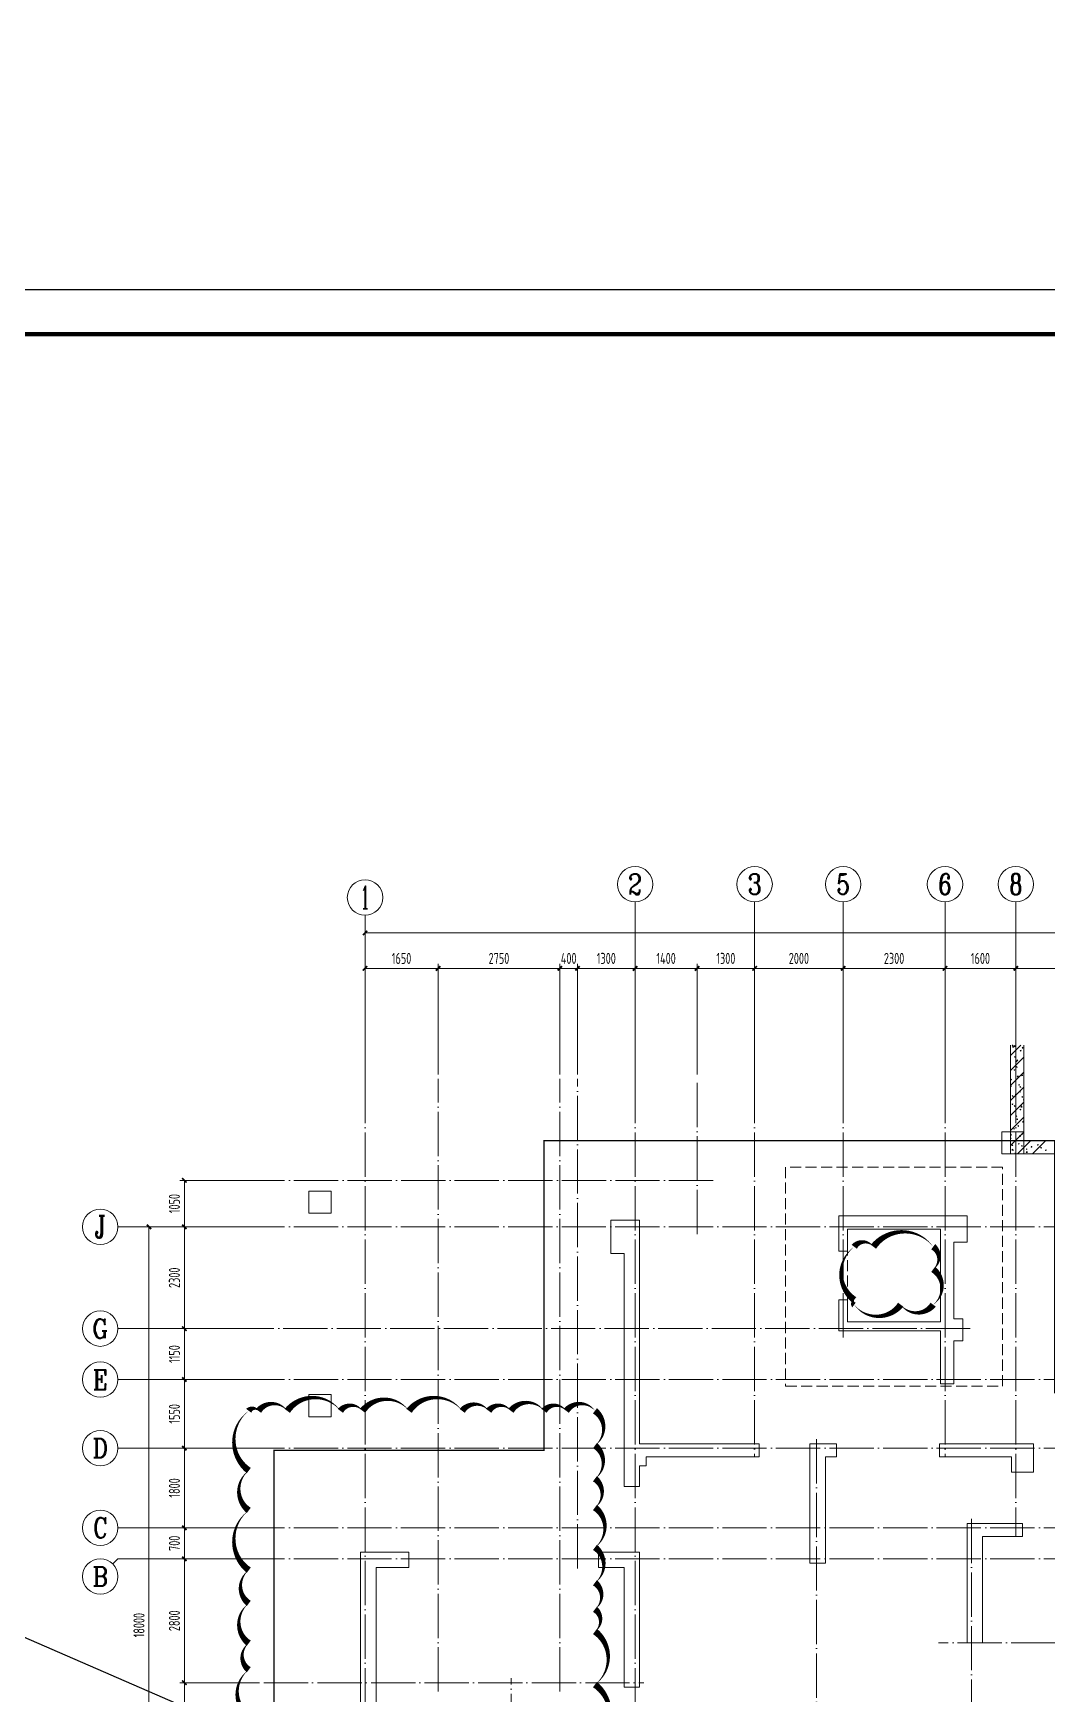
# Model space of a CAD drawing. Extents: x 5874492 to 7194610, y -939842 to -279257.
# Drawn here: x 6083548 to 6106442, y -567029 to -529511 of the extents above; entities that cross this region are included whole.
import ezdxf
from ezdxf.enums import TextEntityAlignment as Align

# ---------------------------------------------------------------- set-up
doc = ezdxf.new("R2010")
doc.units = 0
doc.header["$LTSCALE"] = 1000
doc.linetypes.add('DASH', pattern=[0.35, 0.25, -0.1])
doc.linetypes.add('DOTE', pattern=[2.42, 2, -0.2, 0.02, -0.2])
for name, color, linetype, lineweight in [('A-标注-轴号', 3, 'Continuous', 15), ('A-标注-轴号文字', 7, 'Continuous', 15), ('A-轴线-塔楼', 1, 'DOTE', 9), ('A-轴线-隔墙', 41, 'DOTE', 9), ('S-基础-BASE', 4, 'DASH', 20), ('S-基础-BASE-CON', 2, 'Continuous', 20), ('S-基础-DQ', 6, 'Continuous', 20), ('S-基础-HATCH', 251, 'Continuous', 20), ('S-墙柱-WALL', 6, 'Continuous', 20), ('S-轴网-轴号', 3, 'Continuous', 20), ('S-轴网-轴线', 1, 'DOTE', 9)]:
    doc.layers.add(name, color=color, linetype=linetype, lineweight=lineweight)
doc.layers.add('S-活动层-非打印1', color=170, linetype='Continuous', plot=False)
doc.layers.add('Y-云图图框', color=7, linetype='Continuous')
doc.styles.add('_TCH_AXIS', font='COMPLEX.shx', dxfattribs={"bigfont": 'hztxt.shx'})
doc.styles.add('_YT_Name', font='', dxfattribs={"width": 0.8})
doc.styles.add('_YT_Sign_Text', font='ros.shx', dxfattribs={"width": 0.8, "bigfont": 'hztxt.shx'})
doc.styles.add('COMPLEX', font='COMPLEX')
doc.styles.get("Standard").update_dxf_attribs({"font": 'gbenor.shx', "bigfont": 'gbcbig.shx'})
doc.styles.add('TSSD_REIN_T3', font='tssdeng.shx', dxfattribs={"width": 0.7, "bigfont": 'hztxt.shx'})
doc.styles.get('_YT_Name').set_extended_font_data('SimHei')
doc.dimstyles.new('_TCH_ARCH&&100', dxfattribs={"dimtxt": 250, "dimasz": 100, "dimexe": 100, "dimexo": 100, "dimgap": 100, "dimtad": 1, "dimdec": 0, "dimzin": 0, "dimdsep": 46, "dimtxsty": 'TSSD_REIN_T3', "dimblk": 'ARCHTICK', "dimcen": 0.09, "dimclrt": 7, "dimazin": 2, "dimtfac": 1, "dimtdec": 0, "dimtix": 1, "dimtmove": 2, "dimatfit": 3, "dimfxl": 0, "dimtolj": 1, "dimtzin": 0, "dimarcsym": 0})

# ---------------------------------------------------------------- blocks, each defined once
blk = doc.blocks.new('A$C7008057F')
at = {"layer": 'S-基础-BASE-CON', "const_width": 30}
blk.add_lwpolyline([(32310, 2050), (20370, 2050), (20370, -3650), (17065, -3650), (17065, 900), (7975, 900), (7975, 900), (7975, 100), (7975, -1680), (7975, -2330), (7975, -3650), (4680, -3650), (4680, 2050), (-6860, 2050), (-6860, -4950), (-12960, -4950), (-12960, -17400)], dxfattribs=at)
blk = doc.blocks.new('ECMCTK_A1+0.25_横_单行图名--0')
at = {"color": 4}
blk.add_lwpolyline([(0, 0), (1051, 0), (1051, 594), (0, 594)], close=True, dxfattribs=at)
at = {"const_width": 1}
blk.add_lwpolyline([(25, 10), (1041, 10), (1041, 584), (25, 584)], close=True, dxfattribs=at)
at = {"color": 80, "flags": 3}
for tag, height, p in [('YTHQINS', 3, (34.31, 585.5)), ('ECMCKEY', 3, (292.07, 288.23)), ('YTTQINS', 5.62, (1058.03, 12.81)), ('YTFRAME', 3, (804.81, 4.27)), ('YTBARCODE_T1', 3, (883.66, 5.7))]:
    blk.add_attdef(tag, text='', height=height, dxfattribs=at).set_placement(p, align=Align.MIDDLE_CENTER)
for tag, height, style, width, p in [('设计单位', 6, '_YT_Name', 0.8, (833.75, 38.6)), ('证书编号', 4, '_YT_Sign_Text', 0.8, (918.87, 43.81)), ('审查批准号', 4, '_YT_Sign_Text', 0.8, (971.06, 43.81)), ('工程号', 4, '_YT_Sign_Text', 0.5, (1014.08, 44.12)), ('建设单位', 4, '_YT_Sign_Text', 0.8, (944.96, 36.11)), ('阶段', 4, '_YT_Sign_Text', 0.8, (1014.08, 35.81)), ('项目号', 4, '_YT_Sign_Text', 0.5, (1032.08, 33.72)), ('项目名称', 4, '_YT_Sign_Text', 0.8, (944.96, 28.11)), ('专业', 4, '_YT_Sign_Text', 0.8, (1014.08, 27.31)), ('图纸编号', 4, '_YT_Sign_Text', 0.5, (1013.93, 19.36)), ('图纸名称', 4.5, '_YT_Name', 0.8, (945.39, 15.06)), ('出图比例', 4.2, '_YT_Sign_Text', 0.8, (891.82, 11.78)), ('日期', 4, '_YT_Sign_Text', 0.5, (1013.88, 12.13)), ('版本号', 4, '_YT_Sign_Text', 0.8, (1032.08, 13))]:
    blk.add_attdef(tag, text='', height=height, dxfattribs=dict(style=style, width=width)).set_placement(p, align=Align.CENTER)
at = {"style": '_YT_Sign_Text', "width": 0.8, "flags": 3}
for tag, p, height in [('[审定人]', (800.95, 27.81), 4.1), ('{审定人}', (815.87, 26.45), 6.24), ('[校对人]', (852.23, 27.82), 4.1), ('{校对人}', (868.35, 26.53), 6.24), ('[审核人]', (801.01, 19.76), 4.1), ('{审核人}', (816.98, 18.44), 6.24), ('[设计人]', (852.47, 20.21), 4.1), ('{设计人}', (868.48, 18.54), 6.24), ('[项目负责人]', (800.78, 12.01), 4.1), ('{项目负责人}', (818.28, 10.72), 6.24), ('[专业负责人]', (852.74, 11.77), 4.1), ('{专业负责人}', (868.58, 10.36), 6.24)]:
    blk.add_attdef(tag, p, '', height=height, dxfattribs=at)
at = {"color": 80, "flags": 3}
for tag, p in [('YTBZSIT', (25, 10)), ('EXT_TK_LEFT', (25, 10)), ('YTQRCODE', (761.04, 11.91))]:
    blk.add_attdef(tag, p, '', height=3, dxfattribs=at)
blk = doc.blocks.new('sfdgjhgfhgkjhk')
at = {"layer": 'S-基础-DQ'}
for points in [[(6945492, 358792), (6945492, 356336), (6963809, 356336), (6963809, 354236), (6966809, 354236), (6966809, 354586), (6971909, 354586), (6971909, 347036), (6977909, 347036), (6977909, 339686), (6931592, 339686), (6931592, 336294)], [(6931892, 336294), (6931892, 339386), (6978209, 339386), (6978209, 347336), (6972209, 347336), (6972209, 354886), (6966509, 354886), (6966509, 354536), (6964109, 354536), (6964109, 356636), (6945792, 356636), (6945792, 358792)]]:
    blk.add_lwpolyline(points, dxfattribs=at)
for points in [[(6945792, 356336), (6945792, 356836), (6945292, 356836), (6945292, 356336)], [(6930142, 354995), (6930142, 355495), (6929642, 355495), (6929642, 354995)], [(6930142, 350395), (6930142, 350895), (6929642, 350895), (6929642, 350395)]]:
    blk.add_lwpolyline(points, close=True, dxfattribs=at)
at = {"layer": 'S-基础-HATCH'}
for p, q in [((6945492, 358560), (6945725, 358792)), ((6945528, 358788), (6945541, 358792)), ((6945528, 358788), (6945543, 358778)), ((6945536, 358744), (6945550, 358761)), ((6945536, 358744), (6945554, 358743)), ((6945544, 358774), (6945550, 358792)), ((6945554, 358739), (6945551, 358758)), ((6945561, 358760), (6945585, 358784)), ((6945561, 358760), (6945588, 358756)), ((6945589, 358753), (6945585, 358781)), ((6945707, 358667), (6945728, 358675)), ((6945723, 358653), (6945729, 358672)), ((6945751, 358725), (6945765, 358743)), ((6945751, 358725), (6945769, 358724)), ((6945770, 358720), (6945766, 358739)), ((6945492, 358220), (6945792, 358520)), ((6945577, 358518), (6945592, 358536)), ((6945577, 358518), (6945595, 358517)), ((6945596, 358514), (6945593, 358532)), ((6945601, 358418), (6945624, 358442)), ((6945601, 358418), (6945628, 358414)), ((6945619, 358293), (6945633, 358310)), ((6945619, 358293), (6945637, 358291)), ((6945628, 358411), (6945625, 358439)), ((6945634, 358449), (6945655, 358457)), ((6945634, 358449), (6945649, 358439)), ((6945638, 358288), (6945634, 358307)), ((6945650, 358436), (6945656, 358454)), ((6945707, 358667), (6945722, 358657)), ((6945492, 357881), (6945792, 358181)), ((6945492, 358016), (6945509, 358022)), ((6945492, 358011), (6945503, 358004)), ((6945504, 358001), (6945510, 358019)), ((6945561, 358232), (6945582, 358240)), ((6945561, 358232), (6945576, 358222)), ((6945577, 358218), (6945583, 358236)), ((6945641, 358076), (6945664, 358100)), ((6945641, 358076), (6945667, 358072)), ((6945661, 358067), (6945675, 358084)), ((6945661, 358067), (6945679, 358066)), ((6945668, 358069), (6945665, 358097)), ((6945679, 358062), (6945676, 358081)), ((6945740, 358111), (6945761, 358119)), ((6945740, 358111), (6945755, 358101)), ((6945756, 358098), (6945762, 358116)), ((6945492, 357867), (6945502, 357878)), ((6945492, 357860), (6945505, 357859)), ((6945492, 357542), (6945792, 357842)), ((6945506, 357855), (6945502, 357874)), ((6945529, 357635), (6945543, 357652)), ((6945529, 357635), (6945547, 357633)), ((6945547, 357630), (6945544, 357649)), ((6945594, 357676), (6945615, 357684)), ((6945594, 357676), (6945609, 357666)), ((6945610, 357662), (6945616, 357681)), ((6945667, 357893), (6945688, 357901)), ((6945667, 357893), (6945682, 357883)), ((6945681, 357734), (6945704, 357758)), ((6945681, 357734), (6945707, 357730)), ((6945683, 357880), (6945689, 357898)), ((6945702, 357841), (6945717, 357859)), ((6945702, 357841), (6945720, 357840)), ((6945708, 357727), (6945705, 357756)), ((6945721, 357837), (6945717, 357855)), ((6945744, 357616), (6945758, 357633)), ((6945744, 357616), (6945762, 357614)), ((6945763, 357611), (6945759, 357630)), ((6945773, 357555), (6945792, 357562)), ((6945773, 357555), (6945788, 357545)), ((6945789, 357542), (6945792, 357552)), ((6945492, 357202), (6945792, 357502)), ((6945521, 357458), (6945542, 357466)), ((6945521, 357458), (6945536, 357448)), ((6945537, 357445), (6945543, 357463)), ((6945570, 357409), (6945585, 357426)), ((6945570, 357409), (6945588, 357407)), ((6945589, 357404), (6945585, 357423)), ((6945612, 357183), (6945626, 357201)), ((6945612, 357183), (6945630, 357182)), ((6945631, 357178), (6945627, 357197)), ((6945700, 357337), (6945721, 357346)), ((6945700, 357337), (6945715, 357327)), ((6945716, 357324), (6945722, 357342)), ((6945720, 357392), (6945744, 357417)), ((6945720, 357392), (6945747, 357388)), ((6945748, 357385), (6945744, 357414)), ((6945786, 357390), (6945792, 357398)), ((6945786, 357390), (6945792, 357390)), ((6945492, 356863), (6945792, 357163)), ((6945492, 356523), (6945792, 356823)), ((6945554, 356902), (6945575, 356910)), ((6945554, 356902), (6945569, 356892)), ((6945570, 356889), (6945576, 356907)), ((6945627, 357120), (6945648, 357128)), ((6945627, 357120), (6945642, 357110)), ((6945643, 357107), (6945649, 357125)), ((6945654, 356958), (6945668, 356975)), ((6945654, 356958), (6945672, 356956)), ((6945672, 356953), (6945669, 356972)), ((6945760, 357050), (6945783, 357075)), ((6945760, 357050), (6945787, 357046)), ((6945787, 357043), (6945784, 357072)), ((6945492, 356771), (6945503, 356782)), ((6945492, 356766), (6945494, 356768)), ((6945492, 356756), (6945506, 356754)), ((6945492, 356750), (6945498, 356749)), ((6945492, 356689), (6945502, 356693)), ((6945492, 356678), (6945496, 356675)), ((6945499, 356746), (6945495, 356765)), ((6945497, 356671), (6945503, 356690)), ((6945507, 356751), (6945504, 356780)), ((6945519, 356416), (6945543, 356440)), ((6945522, 356525), (6945536, 356542)), ((6945522, 356525), (6945540, 356524)), ((6945540, 356520), (6945537, 356539)), ((6945547, 356409), (6945544, 356438)), ((6945645, 356336), (6945945, 356636)), ((6945661, 356564), (6945682, 356572)), ((6945661, 356564), (6945675, 356554)), ((6945676, 356551), (6945682, 356569)), ((6945695, 356732), (6945710, 356749)), ((6945695, 356732), (6945713, 356730)), ((6945714, 356727), (6945710, 356746)), ((6945733, 356782), (6945755, 356790)), ((6945733, 356782), (6945748, 356772)), ((6945737, 356506), (6945751, 356524)), ((6945737, 356506), (6945755, 356505)), ((6945749, 356768), (6945755, 356786)), ((6945755, 356501), (6945752, 356520)), ((6945840, 356443), (6945861, 356451)), ((6945840, 356443), (6945854, 356433)), ((6945855, 356430), (6945861, 356448)), ((6945952, 356488), (6945966, 356505)), ((6945952, 356488), (6945970, 356486)), ((6945971, 356483), (6945967, 356501)), ((6945984, 356336), (6946284, 356636)), ((6946092, 356540), (6946113, 356548)), ((6946092, 356540), (6946107, 356530)), ((6946107, 356527), (6946113, 356545)), ((6946167, 356469), (6946182, 356486)), ((6946167, 356469), (6946185, 356467)), ((6946186, 356464), (6946182, 356483)), ((6946271, 356419), (6946292, 356427)), ((6946271, 356419), (6946286, 356409)), ((6946286, 356406), (6946292, 356424)), ((6945519, 356416), (6945546, 356412)), ((6945588, 356347), (6945609, 356355)), ((6945588, 356347), (6945602, 356336)), ((6945604, 356336), (6945609, 356351)), ((6945840, 356366), (6945863, 356391)), ((6945840, 356366), (6945866, 356362)), ((6945867, 356359), (6945864, 356388)), ((6946178, 356336), (6946183, 356341)), ((6946184, 356336), (6946184, 356338))]:
    blk.add_line(p, q, dxfattribs=at)
blk = doc.blocks.new('_ArchTick')
at = {"color": 0, "linetype": 'ByBlock', "const_width": 0.4}
blk.add_lwpolyline([(-0.5, -0.5), (0.5, 0.5)], dxfattribs=at)
blk = doc.blocks.new('*D2400')
at = {"layer": 'A-标注-轴号', "color": 0, "lineweight": -2, "transparency": 16777216}
for p, q in [((-2384, 4800), (-4181, 4800)), ((-4081, 0), (-4081, 4800)), ((-2384, 0), (-4181, 0))]:
    blk.add_line(p, q, dxfattribs=at)
at = {"layer": 'Defpoints', "color": 0, "transparency": 16777216}
for p in [(-4081, 4800), (-2284, 4800), (-2284, 0)]:
    blk.add_point(p, dxfattribs=at)
at = {"layer": 'A-标注-轴号', "color": 0, "lineweight": -2, "transparency": 16777216, "xscale": 100, "yscale": 100, "zscale": 100}
for p, rotation in [((-4081, 4800), 90), ((-4081, 0), 270)]:
    blk.add_blockref('_ArchTick', p, dxfattribs=dict(at, rotation=rotation))
at = {"layer": 'A-标注-轴号', "color": 7, "transparency": 16777216, "insert": (-4306, 2400), "char_height": 250, "attachment_point": 5, "rotation": 90, "style": 'TSSD_REIN_T3'}
blk.add_mtext('\\A1;4800', dxfattribs=at)
blk = doc.blocks.new('*D2401')
at = {"layer": 'A-标注-轴号', "color": 0, "lineweight": -2, "transparency": 16777216}
for p, q in [((-2384, 7600), (-4181, 7600)), ((-4081, 4800), (-4081, 7600)), ((-2384, 4800), (-4181, 4800))]:
    blk.add_line(p, q, dxfattribs=at)
at = {"layer": 'Defpoints', "color": 0, "transparency": 16777216}
for p in [(-4081, 7600), (-2284, 7600), (-2284, 4800)]:
    blk.add_point(p, dxfattribs=at)
at = {"layer": 'A-标注-轴号', "color": 0, "lineweight": -2, "transparency": 16777216, "xscale": 100, "yscale": 100, "zscale": 100}
for p, rotation in [((-4081, 7600), 90), ((-4081, 4800), 270)]:
    blk.add_blockref('_ArchTick', p, dxfattribs=dict(at, rotation=rotation))
at = {"layer": 'A-标注-轴号', "color": 7, "transparency": 16777216, "insert": (-4306, 6200), "char_height": 250, "attachment_point": 5, "rotation": 90, "style": 'TSSD_REIN_T3'}
blk.add_mtext('\\A1;2800', dxfattribs=at)
blk = doc.blocks.new('*D2402')
at = {"layer": 'A-标注-轴号', "color": 0, "lineweight": -2, "transparency": 16777216}
for p, q in [((-2384, 8300), (-4181, 8300)), ((-4081, 7600), (-4081, 8300)), ((-2384, 7600), (-4181, 7600))]:
    blk.add_line(p, q, dxfattribs=at)
at = {"layer": 'Defpoints', "color": 0, "transparency": 16777216}
for p in [(-4081, 8300), (-2284, 8300), (-2284, 7600)]:
    blk.add_point(p, dxfattribs=at)
at = {"layer": 'A-标注-轴号', "color": 0, "lineweight": -2, "transparency": 16777216, "xscale": 100, "yscale": 100, "zscale": 100}
for p, rotation in [((-4081, 8300), 90), ((-4081, 7600), 270)]:
    blk.add_blockref('_ArchTick', p, dxfattribs=dict(at, rotation=rotation))
at = {"layer": 'A-标注-轴号', "color": 7, "transparency": 16777216, "insert": (-4306, 7950), "char_height": 250, "attachment_point": 5, "rotation": 90, "style": 'TSSD_REIN_T3'}
blk.add_mtext('\\A1;700', dxfattribs=at)
blk = doc.blocks.new('*D2403')
at = {"layer": 'A-标注-轴号', "color": 0, "lineweight": -2, "transparency": 16777216}
for p, q in [((-2384, 10100), (-4181, 10100)), ((-4081, 8300), (-4081, 10100)), ((-2384, 8300), (-4181, 8300))]:
    blk.add_line(p, q, dxfattribs=at)
at = {"layer": 'Defpoints', "color": 0, "transparency": 16777216}
for p in [(-4081, 10100), (-2284, 10100), (-2284, 8300)]:
    blk.add_point(p, dxfattribs=at)
at = {"layer": 'A-标注-轴号', "color": 0, "lineweight": -2, "transparency": 16777216, "xscale": 100, "yscale": 100, "zscale": 100}
for p, rotation in [((-4081, 10100), 90), ((-4081, 8300), 270)]:
    blk.add_blockref('_ArchTick', p, dxfattribs=dict(at, rotation=rotation))
at = {"layer": 'A-标注-轴号', "color": 7, "transparency": 16777216, "insert": (-4306, 9200), "char_height": 250, "attachment_point": 5, "rotation": 90, "style": 'TSSD_REIN_T3'}
blk.add_mtext('\\A1;1800', dxfattribs=at)
blk = doc.blocks.new('*D2404')
at = {"layer": 'A-标注-轴号', "color": 0, "lineweight": -2, "transparency": 16777216}
for p, q in [((-2384, 11650), (-4181, 11650)), ((-4081, 10100), (-4081, 11650)), ((-2384, 10100), (-4181, 10100))]:
    blk.add_line(p, q, dxfattribs=at)
at = {"layer": 'Defpoints', "color": 0, "transparency": 16777216}
for p in [(-4081, 11650), (-2284, 11650), (-2284, 10100)]:
    blk.add_point(p, dxfattribs=at)
at = {"layer": 'A-标注-轴号', "color": 0, "lineweight": -2, "transparency": 16777216, "xscale": 100, "yscale": 100, "zscale": 100}
for p, rotation in [((-4081, 11650), 90), ((-4081, 10100), 270)]:
    blk.add_blockref('_ArchTick', p, dxfattribs=dict(at, rotation=rotation))
at = {"layer": 'A-标注-轴号', "color": 7, "transparency": 16777216, "insert": (-4306, 10875), "char_height": 250, "attachment_point": 5, "rotation": 90, "style": 'TSSD_REIN_T3'}
blk.add_mtext('\\A1;1550', dxfattribs=at)
blk = doc.blocks.new('*D2405')
at = {"layer": 'A-标注-轴号', "color": 0, "lineweight": -2, "transparency": 16777216}
for p, q in [((-2384, 12800), (-4181, 12800)), ((-4081, 11650), (-4081, 12800)), ((-2384, 11650), (-4181, 11650))]:
    blk.add_line(p, q, dxfattribs=at)
at = {"layer": 'Defpoints', "color": 0, "transparency": 16777216}
for p in [(-4081, 12800), (-2284, 12800), (-2284, 11650)]:
    blk.add_point(p, dxfattribs=at)
at = {"layer": 'A-标注-轴号', "color": 0, "lineweight": -2, "transparency": 16777216, "xscale": 100, "yscale": 100, "zscale": 100}
for p, rotation in [((-4081, 12800), 90), ((-4081, 11650), 270)]:
    blk.add_blockref('_ArchTick', p, dxfattribs=dict(at, rotation=rotation))
at = {"layer": 'A-标注-轴号', "color": 7, "transparency": 16777216, "insert": (-4306, 12225), "char_height": 250, "attachment_point": 5, "rotation": 90, "style": 'TSSD_REIN_T3'}
blk.add_mtext('\\A1;1150', dxfattribs=at)
blk = doc.blocks.new('*D2406')
at = {"layer": 'A-标注-轴号', "color": 0, "lineweight": -2, "transparency": 16777216}
for p, q in [((-2384, 15100), (-4181, 15100)), ((-4081, 12800), (-4081, 15100)), ((-2384, 12800), (-4181, 12800))]:
    blk.add_line(p, q, dxfattribs=at)
at = {"layer": 'Defpoints', "color": 0, "transparency": 16777216}
for p in [(-4081, 15100), (-2284, 15100), (-2284, 12800)]:
    blk.add_point(p, dxfattribs=at)
at = {"layer": 'A-标注-轴号', "color": 0, "lineweight": -2, "transparency": 16777216, "xscale": 100, "yscale": 100, "zscale": 100}
for p, rotation in [((-4081, 15100), 90), ((-4081, 12800), 270)]:
    blk.add_blockref('_ArchTick', p, dxfattribs=dict(at, rotation=rotation))
at = {"layer": 'A-标注-轴号', "color": 7, "transparency": 16777216, "insert": (-4306, 13950), "char_height": 250, "attachment_point": 5, "rotation": 90, "style": 'TSSD_REIN_T3'}
blk.add_mtext('\\A1;2300', dxfattribs=at)
blk = doc.blocks.new('*D2407')
at = {"layer": 'A-标注-轴号', "color": 0, "lineweight": -2, "transparency": 16777216}
for p, q in [((-2384, 16150), (-4181, 16150)), ((-4081, 15100), (-4081, 16150)), ((-2384, 15100), (-4181, 15100))]:
    blk.add_line(p, q, dxfattribs=at)
at = {"layer": 'Defpoints', "color": 0, "transparency": 16777216}
for p in [(-4081, 16150), (-2284, 16150), (-2284, 15100)]:
    blk.add_point(p, dxfattribs=at)
at = {"layer": 'A-标注-轴号', "color": 0, "lineweight": -2, "transparency": 16777216, "xscale": 100, "yscale": 100, "zscale": 100}
for p, rotation in [((-4081, 16150), 90), ((-4081, 15100), 270)]:
    blk.add_blockref('_ArchTick', p, dxfattribs=dict(at, rotation=rotation))
at = {"layer": 'A-标注-轴号', "color": 7, "transparency": 16777216, "insert": (-4306, 15625), "char_height": 250, "attachment_point": 5, "rotation": 90, "style": 'TSSD_REIN_T3'}
blk.add_mtext('\\A1;1050', dxfattribs=at)
blk = doc.blocks.new('_AXISO')
blk.add_circle((0, 0), 0.5)
at = {"layer": 'S-轴网-轴号', "style": 'COMPLEX', "width": 1.041667}
blk.add_attdef('A', text='', height=0.56, dxfattribs=at).set_placement((-0.25, -0.28), (0.25, -0.28), align=Align.FIT)
blk = doc.blocks.new('*D2415')
at = {"layer": 'A-标注-轴号', "color": 0, "lineweight": -2, "transparency": 16777216}
for p, q in [((0, 18540), (0, 21840)), ((47200, 18540), (47200, 21840)), ((0, 21740), (47200, 21740))]:
    blk.add_line(p, q, dxfattribs=at)
at = {"layer": 'Defpoints', "color": 0, "transparency": 16777216}
for p in [(47200, 21740), (0, 18440), (47200, 18440)]:
    blk.add_point(p, dxfattribs=at)
at = {"layer": 'A-标注-轴号', "color": 0, "lineweight": -2, "transparency": 16777216, "xscale": 100, "yscale": 100, "zscale": 100, "rotation": 180}
blk.add_blockref('_ArchTick', (0, 21740), dxfattribs=at)
at = {"layer": 'A-标注-轴号', "color": 0, "lineweight": -2, "transparency": 16777216, "xscale": 100, "yscale": 100, "zscale": 100}
blk.add_blockref('_ArchTick', (47200, 21740), dxfattribs=at)
at = {"layer": 'A-标注-轴号', "color": 7, "transparency": 16777216, "insert": (23600, 21965), "char_height": 250, "attachment_point": 5, "style": 'TSSD_REIN_T3'}
blk.add_mtext('\\A1;47200', dxfattribs=at)
blk = doc.blocks.new('*D2432')
at = {"layer": 'A-标注-轴号', "color": 0, "lineweight": -2, "transparency": 16777216}
for p, q in [((-2384, 15100), (-4981, 15100)), ((-4881, -2900), (-4881, 15100)), ((-2384, -2900), (-4981, -2900))]:
    blk.add_line(p, q, dxfattribs=at)
at = {"layer": 'Defpoints', "color": 0, "transparency": 16777216}
for p in [(-4881, 15100), (-2284, 15100), (-2284, -2900)]:
    blk.add_point(p, dxfattribs=at)
at = {"layer": 'A-标注-轴号', "color": 0, "lineweight": -2, "transparency": 16777216, "xscale": 100, "yscale": 100, "zscale": 100}
for p, rotation in [((-4881, 15100), 90), ((-4881, -2900), 270)]:
    blk.add_blockref('_ArchTick', p, dxfattribs=dict(at, rotation=rotation))
at = {"layer": 'A-标注-轴号', "color": 7, "transparency": 16777216, "insert": (-5106, 6100), "char_height": 250, "attachment_point": 5, "rotation": 90, "style": 'TSSD_REIN_T3'}
blk.add_mtext('\\A1;18000', dxfattribs=at)
blk = doc.blocks.new('*D2433')
at = {"layer": 'A-标注-轴号', "color": 0, "lineweight": -2, "transparency": 16777216}
for p, q in [((0, 18540), (0, 21040)), ((1650, 18540), (1650, 21040)), ((0, 20940), (1650, 20940))]:
    blk.add_line(p, q, dxfattribs=at)
at = {"layer": 'Defpoints', "color": 0, "transparency": 16777216}
for p in [(1650, 20940), (0, 18440), (1650, 18440)]:
    blk.add_point(p, dxfattribs=at)
at = {"layer": 'A-标注-轴号', "color": 0, "lineweight": -2, "transparency": 16777216, "xscale": 100, "yscale": 100, "zscale": 100, "rotation": 180}
blk.add_blockref('_ArchTick', (0, 20940), dxfattribs=at)
at = {"layer": 'A-标注-轴号', "color": 0, "lineweight": -2, "transparency": 16777216, "xscale": 100, "yscale": 100, "zscale": 100}
blk.add_blockref('_ArchTick', (1650, 20940), dxfattribs=at)
at = {"layer": 'A-标注-轴号', "color": 7, "transparency": 16777216, "insert": (825, 21165), "char_height": 250, "attachment_point": 5, "style": 'TSSD_REIN_T3'}
blk.add_mtext('\\A1;1650', dxfattribs=at)
blk = doc.blocks.new('*D2434')
at = {"layer": 'A-标注-轴号', "color": 0, "lineweight": -2, "transparency": 16777216}
for p, q in [((1650, 18540), (1650, 21040)), ((4400, 18540), (4400, 21040)), ((1650, 20940), (4400, 20940))]:
    blk.add_line(p, q, dxfattribs=at)
at = {"layer": 'Defpoints', "color": 0, "transparency": 16777216}
for p in [(4400, 20940), (1650, 18440), (4400, 18440)]:
    blk.add_point(p, dxfattribs=at)
at = {"layer": 'A-标注-轴号', "color": 0, "lineweight": -2, "transparency": 16777216, "xscale": 100, "yscale": 100, "zscale": 100, "rotation": 180}
blk.add_blockref('_ArchTick', (1650, 20940), dxfattribs=at)
at = {"layer": 'A-标注-轴号', "color": 0, "lineweight": -2, "transparency": 16777216, "xscale": 100, "yscale": 100, "zscale": 100}
blk.add_blockref('_ArchTick', (4400, 20940), dxfattribs=at)
at = {"layer": 'A-标注-轴号', "color": 7, "transparency": 16777216, "insert": (3025, 21165), "char_height": 250, "attachment_point": 5, "style": 'TSSD_REIN_T3'}
blk.add_mtext('\\A1;2750', dxfattribs=at)
blk = doc.blocks.new('*D2435')
at = {"layer": 'A-标注-轴号', "color": 0, "lineweight": -2, "transparency": 16777216}
for p, q in [((4400, 18540), (4400, 21040)), ((4800, 18540), (4800, 21040)), ((4400, 20940), (4300, 20940)), ((4400, 20940), (4800, 20940)), ((4800, 20940), (4900, 20940))]:
    blk.add_line(p, q, dxfattribs=at)
at = {"layer": 'Defpoints', "color": 0, "transparency": 16777216}
for p in [(4800, 20940), (4400, 18440), (4800, 18440)]:
    blk.add_point(p, dxfattribs=at)
at = {"layer": 'A-标注-轴号', "color": 0, "lineweight": -2, "transparency": 16777216, "xscale": 100, "yscale": 100, "zscale": 100}
blk.add_blockref('_ArchTick', (4400, 20940), dxfattribs=at)
at = {"layer": 'A-标注-轴号', "color": 0, "lineweight": -2, "transparency": 16777216, "xscale": 100, "yscale": 100, "zscale": 100, "rotation": 180}
blk.add_blockref('_ArchTick', (4800, 20940), dxfattribs=at)
at = {"layer": 'A-标注-轴号', "color": 7, "transparency": 16777216, "insert": (4600, 21165), "char_height": 250, "attachment_point": 5, "style": 'TSSD_REIN_T3'}
blk.add_mtext('\\A1;400', dxfattribs=at)
blk = doc.blocks.new('*D2436')
at = {"layer": 'A-标注-轴号', "color": 0, "lineweight": -2, "transparency": 16777216}
for p, q in [((4800, 18540), (4800, 21040)), ((6100, 18540), (6100, 21040)), ((4800, 20940), (6100, 20940))]:
    blk.add_line(p, q, dxfattribs=at)
at = {"layer": 'Defpoints', "color": 0, "transparency": 16777216}
for p in [(6100, 20940), (4800, 18440), (6100, 18440)]:
    blk.add_point(p, dxfattribs=at)
at = {"layer": 'A-标注-轴号', "color": 0, "lineweight": -2, "transparency": 16777216, "xscale": 100, "yscale": 100, "zscale": 100, "rotation": 180}
blk.add_blockref('_ArchTick', (4800, 20940), dxfattribs=at)
at = {"layer": 'A-标注-轴号', "color": 0, "lineweight": -2, "transparency": 16777216, "xscale": 100, "yscale": 100, "zscale": 100}
blk.add_blockref('_ArchTick', (6100, 20940), dxfattribs=at)
at = {"layer": 'A-标注-轴号', "color": 7, "transparency": 16777216, "insert": (5450, 21165), "char_height": 250, "attachment_point": 5, "style": 'TSSD_REIN_T3'}
blk.add_mtext('\\A1;1300', dxfattribs=at)
blk = doc.blocks.new('*D2437')
at = {"layer": 'A-标注-轴号', "color": 0, "lineweight": -2, "transparency": 16777216}
for p, q in [((6100, 18540), (6100, 21040)), ((7500, 18540), (7500, 21040)), ((6100, 20940), (7500, 20940))]:
    blk.add_line(p, q, dxfattribs=at)
at = {"layer": 'Defpoints', "color": 0, "transparency": 16777216}
for p in [(7500, 20940), (6100, 18440), (7500, 18440)]:
    blk.add_point(p, dxfattribs=at)
at = {"layer": 'A-标注-轴号', "color": 0, "lineweight": -2, "transparency": 16777216, "xscale": 100, "yscale": 100, "zscale": 100, "rotation": 180}
blk.add_blockref('_ArchTick', (6100, 20940), dxfattribs=at)
at = {"layer": 'A-标注-轴号', "color": 0, "lineweight": -2, "transparency": 16777216, "xscale": 100, "yscale": 100, "zscale": 100}
blk.add_blockref('_ArchTick', (7500, 20940), dxfattribs=at)
at = {"layer": 'A-标注-轴号', "color": 7, "transparency": 16777216, "insert": (6800, 21165), "char_height": 250, "attachment_point": 5, "style": 'TSSD_REIN_T3'}
blk.add_mtext('\\A1;1400', dxfattribs=at)
blk = doc.blocks.new('*D2438')
at = {"layer": 'A-标注-轴号', "color": 0, "lineweight": -2, "transparency": 16777216}
for p, q in [((7500, 18540), (7500, 21040)), ((8800, 18540), (8800, 21040)), ((7500, 20940), (8800, 20940))]:
    blk.add_line(p, q, dxfattribs=at)
at = {"layer": 'Defpoints', "color": 0, "transparency": 16777216}
for p in [(8800, 20940), (7500, 18440), (8800, 18440)]:
    blk.add_point(p, dxfattribs=at)
at = {"layer": 'A-标注-轴号', "color": 0, "lineweight": -2, "transparency": 16777216, "xscale": 100, "yscale": 100, "zscale": 100, "rotation": 180}
blk.add_blockref('_ArchTick', (7500, 20940), dxfattribs=at)
at = {"layer": 'A-标注-轴号', "color": 0, "lineweight": -2, "transparency": 16777216, "xscale": 100, "yscale": 100, "zscale": 100}
blk.add_blockref('_ArchTick', (8800, 20940), dxfattribs=at)
at = {"layer": 'A-标注-轴号', "color": 7, "transparency": 16777216, "insert": (8150, 21165), "char_height": 250, "attachment_point": 5, "style": 'TSSD_REIN_T3'}
blk.add_mtext('\\A1;1300', dxfattribs=at)
blk = doc.blocks.new('*D2439')
at = {"layer": 'A-标注-轴号', "color": 0, "lineweight": -2, "transparency": 16777216}
for p, q in [((8800, 18540), (8800, 21040)), ((10800, 18540), (10800, 21040)), ((8800, 20940), (10800, 20940))]:
    blk.add_line(p, q, dxfattribs=at)
at = {"layer": 'Defpoints', "color": 0, "transparency": 16777216}
for p in [(10800, 20940), (8800, 18440), (10800, 18440)]:
    blk.add_point(p, dxfattribs=at)
at = {"layer": 'A-标注-轴号', "color": 0, "lineweight": -2, "transparency": 16777216, "xscale": 100, "yscale": 100, "zscale": 100, "rotation": 180}
blk.add_blockref('_ArchTick', (8800, 20940), dxfattribs=at)
at = {"layer": 'A-标注-轴号', "color": 0, "lineweight": -2, "transparency": 16777216, "xscale": 100, "yscale": 100, "zscale": 100}
blk.add_blockref('_ArchTick', (10800, 20940), dxfattribs=at)
at = {"layer": 'A-标注-轴号', "color": 7, "transparency": 16777216, "insert": (9800, 21165), "char_height": 250, "attachment_point": 5, "style": 'TSSD_REIN_T3'}
blk.add_mtext('\\A1;2000', dxfattribs=at)
blk = doc.blocks.new('*D2440')
at = {"layer": 'A-标注-轴号', "color": 0, "lineweight": -2, "transparency": 16777216}
for p, q in [((10800, 18540), (10800, 21040)), ((13100, 18540), (13100, 21040)), ((10800, 20940), (13100, 20940))]:
    blk.add_line(p, q, dxfattribs=at)
at = {"layer": 'Defpoints', "color": 0, "transparency": 16777216}
for p in [(13100, 20940), (10800, 18440), (13100, 18440)]:
    blk.add_point(p, dxfattribs=at)
at = {"layer": 'A-标注-轴号', "color": 0, "lineweight": -2, "transparency": 16777216, "xscale": 100, "yscale": 100, "zscale": 100, "rotation": 180}
blk.add_blockref('_ArchTick', (10800, 20940), dxfattribs=at)
at = {"layer": 'A-标注-轴号', "color": 0, "lineweight": -2, "transparency": 16777216, "xscale": 100, "yscale": 100, "zscale": 100}
blk.add_blockref('_ArchTick', (13100, 20940), dxfattribs=at)
at = {"layer": 'A-标注-轴号', "color": 7, "transparency": 16777216, "insert": (11950, 21165), "char_height": 250, "attachment_point": 5, "style": 'TSSD_REIN_T3'}
blk.add_mtext('\\A1;2300', dxfattribs=at)
blk = doc.blocks.new('*D2441')
at = {"layer": 'A-标注-轴号', "color": 0, "lineweight": -2, "transparency": 16777216}
for p, q in [((13100, 18540), (13100, 21040)), ((14700, 18540), (14700, 21040)), ((13100, 20940), (14700, 20940))]:
    blk.add_line(p, q, dxfattribs=at)
at = {"layer": 'Defpoints', "color": 0, "transparency": 16777216}
for p in [(14700, 20940), (13100, 18440), (14700, 18440)]:
    blk.add_point(p, dxfattribs=at)
at = {"layer": 'A-标注-轴号', "color": 0, "lineweight": -2, "transparency": 16777216, "xscale": 100, "yscale": 100, "zscale": 100, "rotation": 180}
blk.add_blockref('_ArchTick', (13100, 20940), dxfattribs=at)
at = {"layer": 'A-标注-轴号', "color": 0, "lineweight": -2, "transparency": 16777216, "xscale": 100, "yscale": 100, "zscale": 100}
blk.add_blockref('_ArchTick', (14700, 20940), dxfattribs=at)
at = {"layer": 'A-标注-轴号', "color": 7, "transparency": 16777216, "insert": (13900, 21165), "char_height": 250, "attachment_point": 5, "style": 'TSSD_REIN_T3'}
blk.add_mtext('\\A1;1600', dxfattribs=at)
blk = doc.blocks.new('*D2442')
at = {"layer": 'A-标注-轴号', "color": 0, "lineweight": -2, "transparency": 16777216}
for p, q in [((14700, 18540), (14700, 21040)), ((16900, 18540), (16900, 21040)), ((14700, 20940), (16900, 20940))]:
    blk.add_line(p, q, dxfattribs=at)
at = {"layer": 'Defpoints', "color": 0, "transparency": 16777216}
for p in [(16900, 20940), (14700, 18440), (16900, 18440)]:
    blk.add_point(p, dxfattribs=at)
at = {"layer": 'A-标注-轴号', "color": 0, "lineweight": -2, "transparency": 16777216, "xscale": 100, "yscale": 100, "zscale": 100, "rotation": 180}
blk.add_blockref('_ArchTick', (14700, 20940), dxfattribs=at)
at = {"layer": 'A-标注-轴号', "color": 0, "lineweight": -2, "transparency": 16777216, "xscale": 100, "yscale": 100, "zscale": 100}
blk.add_blockref('_ArchTick', (16900, 20940), dxfattribs=at)
at = {"layer": 'A-标注-轴号', "color": 7, "transparency": 16777216, "insert": (15800, 21165), "char_height": 250, "attachment_point": 5, "style": 'TSSD_REIN_T3'}
blk.add_mtext('\\A1;2200', dxfattribs=at)
blk = doc.blocks.new('A$C3FF375C5')
at = {"layer": 'A-标注-轴号'}
for p, q in [((0, 18140.3), (0, 22140.3)), ((6100, 18440.3), (6100, 22440.3)), ((8800, 18440.3), (8800, 22440.3)), ((10800, 18440.3), (10800, 22440.3)), ((13100, 18440.3), (13100, 22440.3)), ((14700, 18440.3), (14700, 22440.3)), ((-2283.6, 15100), (-5580.6, 15100)), ((-2283.6, 12800), (-5580.6, 12800)), ((-2283.6, 11650), (-5580.6, 11650)), ((-2283.6, 10100), (-5580.6, 10100)), ((-2283.6, 8300), (-5580.6, 8300)), ((-5697.8, 7482.8), (-5580.6, 7600)), ((-2283.6, 7600), (-5580.6, 7600))]:
    blk.add_line(p, q, dxfattribs=at)
at = {"layer": 'A-轴线-塔楼', "linetype": 'DOTE', "ltscale": 0.5}
for p, q in [((0, 18440.3), (0, -8548.9)), ((6100, 18440.3), (6100, -8548.9)), ((8800, 18440.3), (8800, 9900)), ((10800, 18440.3), (10800, 12550)), ((13100, 18440.3), (13100, 9900)), ((14700, 18440.3), (14700, 8100)), ((59891.4, 15100), (-2283.6, 15100)), ((13670.4, 12800), (-2283.6, 12800)), ((59891.4, 11650), (-2283.6, 11650)), ((10200, 10300), (10200, -8548.9)), ((59891.4, 10100), (-2283.6, 10100)), ((59891.4, 8300), (-2283.6, 8300)), ((13700, 8500), (13700, -8548.9)), ((59891.4, 7600), (-2283.6, 7600)), ((33741.8, 5700), (12955.9, 5700))]:
    blk.add_line(p, q, dxfattribs=at)
at = {"layer": 'A-轴线-隔墙', "ltscale": 0.5}
for p, q in [((1650, 4600), (1650, 18440.3)), ((4400.1, 4600), (4400.1, 18440.3)), ((4800.1, 7380), (4800.1, 18440.3)), ((7500, 14935.4), (7500, 18440.3)), ((7864.3, 16150), (-2583.6, 16150)), ((33741.8, 5700), (12955.9, 5700)), ((3300, -8548.9), (3300, 4900)), ((-2283.6, 4800), (6300, 4800))]:
    blk.add_line(p, q, dxfattribs=at)
at = {"layer": 'A-标注-轴号'}
ref = blk.add_blockref('_AXISO', (0, 22540.3), dxfattribs=dict(at, xscale=800, yscale=800, zscale=800))
ref.add_attrib('A', '1', dxfattribs={"layer": 'A-标注-轴号文字', "ltscale": 0.2, "height": 514.7, "style": '_TCH_AXIS'}).set_placement((-110.3, 22282.9), (110.3, 22282.9), align=Align.FIT)
ref = blk.add_blockref('_AXISO', (6100, 22840.3), dxfattribs=dict(at, xscale=800, yscale=800, zscale=800))
ref.add_attrib('A', '2', dxfattribs={"layer": 'A-标注-轴号文字', "ltscale": 0.2, "height": 465.9, "style": '_TCH_AXIS'}).set_placement((5944.7, 22607.3), (6255.3, 22607.3), align=Align.FIT)
ref = blk.add_blockref('_AXISO', (8800, 22840.3), dxfattribs=dict(at, xscale=800, yscale=800, zscale=800))
ref.add_attrib('A', '3', dxfattribs={"layer": 'A-标注-轴号文字', "ltscale": 0.2, "height": 465.9, "style": '_TCH_AXIS'}).set_placement((8644.7, 22607.3), (8955.3, 22607.3), align=Align.FIT)
ref = blk.add_blockref('_AXISO', (10800, 22840.3), dxfattribs=dict(at, xscale=800, yscale=800, zscale=800))
ref.add_attrib('A', '5', dxfattribs={"layer": 'A-标注-轴号文字', "ltscale": 0.2, "height": 465.9, "style": '_TCH_AXIS'}).set_placement((10644.7, 22607.3), (10955.3, 22607.3), align=Align.FIT)
ref = blk.add_blockref('_AXISO', (13100, 22840.3), dxfattribs=dict(at, xscale=800, yscale=800, zscale=800))
ref.add_attrib('A', '6', dxfattribs={"layer": 'A-标注-轴号文字', "ltscale": 0.2, "height": 465.9, "style": '_TCH_AXIS'}).set_placement((12944.7, 22607.3), (13255.3, 22607.3), align=Align.FIT)
ref = blk.add_blockref('_AXISO', (14700, 22840.3), dxfattribs=dict(at, xscale=800, yscale=800, zscale=800))
ref.add_attrib('A', '8', dxfattribs={"layer": 'A-标注-轴号文字', "ltscale": 0.2, "height": 465.9, "style": '_TCH_AXIS'}).set_placement((14544.7, 22607.3), (14855.3, 22607.3), align=Align.FIT)
ref = blk.add_blockref('_AXISO', (-5980.6, 15100), dxfattribs=dict(at, xscale=800, yscale=800, zscale=800))
ref.add_attrib('A', 'J', dxfattribs={"layer": 'A-标注-轴号文字', "ltscale": 0.2, "height": 496.1, "style": '_TCH_AXIS'}).set_placement((-6110.6, 14852), (-5850.7, 14852), align=Align.FIT)
ref = blk.add_blockref('_AXISO', (-5980.6, 12800), dxfattribs=dict(at, xscale=800, yscale=800, zscale=800))
ref.add_attrib('A', 'G', dxfattribs={"layer": 'A-标注-轴号文字', "ltscale": 0.2, "height": 425.2, "style": '_TCH_AXIS'}).set_placement((-6162.9, 12587.4), (-5798.4, 12587.4), align=Align.FIT)
ref = blk.add_blockref('_AXISO', (-5980.6, 11650), dxfattribs=dict(at, xscale=800, yscale=800, zscale=800))
ref.add_attrib('A', 'E', dxfattribs={"layer": 'A-标注-轴号文字', "ltscale": 0.2, "height": 445.4, "style": '_TCH_AXIS'}).set_placement((-6150.3, 11427.3), (-5810.9, 11427.3), align=Align.FIT)
ref = blk.add_blockref('_AXISO', (-5980.6, 10100), dxfattribs=dict(at, xscale=800, yscale=800, zscale=800))
ref.add_attrib('A', 'D', dxfattribs={"layer": 'A-标注-轴号文字', "ltscale": 0.2, "height": 435.3, "style": '_TCH_AXIS'}).set_placement((-6156.8, 9882.4), (-5804.5, 9882.4), align=Align.FIT)
ref = blk.add_blockref('_AXISO', (-5980.6, 8300), dxfattribs=dict(at, xscale=800, yscale=800, zscale=800))
ref.add_attrib('A', 'C', dxfattribs={"layer": 'A-标注-轴号文字', "ltscale": 0.2, "height": 455.7, "style": '_TCH_AXIS'}).set_placement((-6143.4, 8072.2), (-5817.9, 8072.2), align=Align.FIT)
ref = blk.add_blockref('_AXISO', (-5980.6, 7200), dxfattribs=dict(at, xscale=800, yscale=800, zscale=800))
ref.add_attrib('A', 'B', dxfattribs={"layer": 'A-标注-轴号文字', "ltscale": 0.2, "height": 435.3, "style": '_TCH_AXIS'}).set_placement((-6156.8, 6982.4), (-5804.5, 6982.4), align=Align.FIT)
for p1, p2, distance, picture, middle in [((0, 18440.3), (47199.9, 18440.3), 3300, '*D2415', (23599.9, 21965.3)), ((0, 18440.3), (1650, 18440.3), 2500, '*D2433', (825, 21165.3)), ((1650, 18440.3), (4400.1, 18440.3), 2500, '*D2434', (3025.1, 21165.3)), ((4400.1, 18440.3), (4800.1, 18440.3), 2500, '*D2435', (4600.1, 21165.3)), ((4800.1, 18440.3), (6100, 18440.3), 2500, '*D2436', (5450.1, 21165.3)), ((6100, 18440.3), (7500, 18440.3), 2500, '*D2437', (6800, 21165.3)), ((7500, 18440.3), (8800, 18440.3), 2500, '*D2438', (8150, 21165.3)), ((8800, 18440.3), (10800, 18440.3), 2500, '*D2439', (9800, 21165.3)), ((10800, 18440.3), (13100, 18440.3), 2500, '*D2440', (11950, 21165.3)), ((13100, 18440.3), (14700, 18440.3), 2500, '*D2441', (13900, 21165.3)), ((14700, 18440.3), (16900, 18440.3), 2500, '*D2442', (15800, 21165.3)), ((-2283.6, 15100), (-2283.6, 16150), 1797, '*D2407', (-4305.6, 15625)), ((-2283.6, -2900), (-2283.6, 15100), 2597, '*D2432', (-5105.6, 6100)), ((-2283.6, 12800), (-2283.6, 15100), 1797, '*D2406', (-4305.6, 13950)), ((-2283.6, 11650), (-2283.6, 12800), 1797, '*D2405', (-4305.6, 12225)), ((-2283.6, 10100), (-2283.6, 11650), 1797, '*D2404', (-4305.6, 10875)), ((-2283.6, 8300), (-2283.6, 10100), 1797, '*D2403', (-4305.6, 9200)), ((-2283.6, 7600), (-2283.6, 8300), 1797, '*D2402', (-4305.6, 7950)), ((-2283.6, 4800), (-2283.6, 7600), 1797, '*D2401', (-4305.6, 6200)), ((-2283.6, 0), (-2283.6, 4800), 1797, '*D2400', (-4305.6, 2400))]:
    dim = blk.add_aligned_dim(p1=p1, p2=p2, distance=distance, dimstyle='_TCH_ARCH&&100', dxfattribs=at)
    dim.commit()
    dim.dimension.update_dxf_attribs({"geometry": picture, "text_midpoint": middle})

msp = doc.modelspace()

# ---------------------------------------------------------------- linework, layer by layer
at = {"layer": 'S-基础-BASE'}
msp.add_lwpolyline([(6100543, -560078.8), (6105443, -560078.8), (6105443, -555128.8), (6100543, -555128.8)], close=True, dxfattribs=at)
msp.add_lwpolyline([(6101943, -556528.8), (6101943, -558628.8), (6104043, -558628.8), (6104043, -556528.8)], dxfattribs=at)
at = {"layer": 'S-墙柱-WALL'}
msp.add_lwpolyline([(6097393, -561678.8), (6097393, -561878.8), (6097243, -561878.8), (6097243, -562348.8), (6096893, -562348.8), (6096893, -557078.8), (6096593, -557078.8), (6096593, -556328.8), (6097243, -556328.8), (6097243, -561378.8), (6099843, -561378.8), (6099943, -561378.8), (6099943, -561678.8), (6097393, -561678.8)], dxfattribs=at)
for points in [[(6104343, -560028.8), (6104043, -560028.8), (6104043, -558828.8), (6101743, -558828.8), (6101743, -558128.8), (6101943, -558128.8), (6101943, -558628.8), (6104043, -558628.8), (6104043, -558553.8), (6104043, -556528.8), (6101943, -556528.8), (6101943, -557028.8), (6101743, -557028.8), (6101743, -556228.8), (6104343, -556228.8), (6104643, -556228.8), (6104643, -556828.8), (6104343, -556828.8), (6104343, -558553.8), (6104543, -558553.8), (6104543, -559053.8), (6104343, -559053.8)], [(6101443, -564078.8), (6101093, -564078.8), (6101093, -561378.8), (6101693, -561378.8), (6101693, -561678.8), (6101443, -561678.8)], [(6106143, -562018.8), (6105643, -562018.8), (6105643, -561678.8), (6104018, -561678.8), (6104018, -561378.8), (6106143, -561378.8)], [(6104993, -565878.8), (6104643, -565878.8), (6104643, -563178.8), (6105893, -563178.8), (6105893, -563478.8), (6104993, -563478.8)], [(6091443, -572078.8), (6090943, -572078.8), (6090943, -563828.8), (6092033, -563828.8), (6092033, -564178.8), (6091293, -564178.8), (6091293, -571478.8), (6091443, -571478.8)], [(6097243, -566878.8), (6096893, -566878.8), (6096893, -564178.8), (6096318, -564178.8), (6096318, -563828.8), (6097243, -563828.8)]]:
    msp.add_lwpolyline(points, close=True, dxfattribs=at)
at = {"layer": 'S-活动层-非打印1'}
msp.add_lwpolyline([(6106214.8, -505152.8), (6045181.4, -549140.7), (6101706.9, -573741.4)], dxfattribs=at)
msp.add_lwpolyline([(6102092.5, -556928.7, 0, 150, 0.5), (6102092.5, -558128.7, 0, 150, 0.5), (6102092.5, -558238.1, 0, 150, 0.5), (6103142.5, -558238.1, 0, 150, 0.5), (6103875.9, -558238.1, 0, 150, 0.5), (6103875.9, -557438.1, 0, 150, 0.5), (6103875.9, -556928.7, 0, 150, 0.5), (6102525.9, -556928.7, 0, 150, 0.5)], format="xyseb", close=True, dxfattribs=at)
msp.add_lwpolyline([(6096236.6, -568170, 0, 150, 0.5), (6096236.6, -566820, 0, 150, 0.5), (6096236.6, -565620, 0, 150, 0.5), (6096236.6, -565120, 0, 150, 0.5), (6096236.6, -564520, 0, 150, 0.5), (6096236.6, -563720, 0, 150, 0.5), (6096236.6, -562820, 0, 150, 0.5), (6096236.6, -562170, 0, 150, 0.5), (6096236.6, -561420, 0, 150, 0.5), (6096236.6, -560636.3, 0, 150, 0.5), (6095586.6, -560636.3, 0, 150, 0.5), (6095086.6, -560636.3, 0, 150, 0.5), (6094336.6, -560636.3, 0, 150, 0.5), (6093836.6, -560636.3, 0, 150, 0.5), (6093236.6, -560636.3, 0, 150, 0.5), (6092036.6, -560636.3, 0, 150, 0.5), (6090986.6, -560636.3, 0, 150, 0.5), (6090486.6, -560636.3, 0, 150, 0.5), (6089286.6, -560636.3, 0, 150, 0.5), (6088636.6, -560636.3, 0, 150, 0.5), (6088417.2, -560636.3, 0, 150, 0.5), (6088417.2, -561986.3, 0, 150, 0.5), (6088417.2, -562886.3, 0, 150, 0.5), (6088417.2, -564236.3, 0, 150, 0.5), (6088417.2, -564986.3, 0, 150, 0.5), (6088417.2, -565886.3, 0, 150, 0.5), (6088417.2, -566486.3, 0, 150, 0.5), (6088417.2, -567536.3, 0, 150, 0.5)], format="xyseb", dxfattribs=at)

# ---------------------------------------------------------------- block references
for name, p in [('sfdgjhgfhgkjhk', (-839866.2, -911164.9)), ('A$C7008057F', (6101943, -556578.8))]:
    msp.add_blockref(name, p)
at = {"layer": 'S-轴网-轴线', "ltscale": 0.2}
msp.add_blockref('A$C3FF375C5', (6091043, -571578.8), dxfattribs=at)
at = {"layer": 'Y-云图图框', "xscale": 100, "yscale": 100, "zscale": 100}
msp.add_blockref('ECMCTK_A1+0.25_横_单行图名--0', (6080419, -594708.9), dxfattribs=at)

doc.saveas('drawing.dxf')
